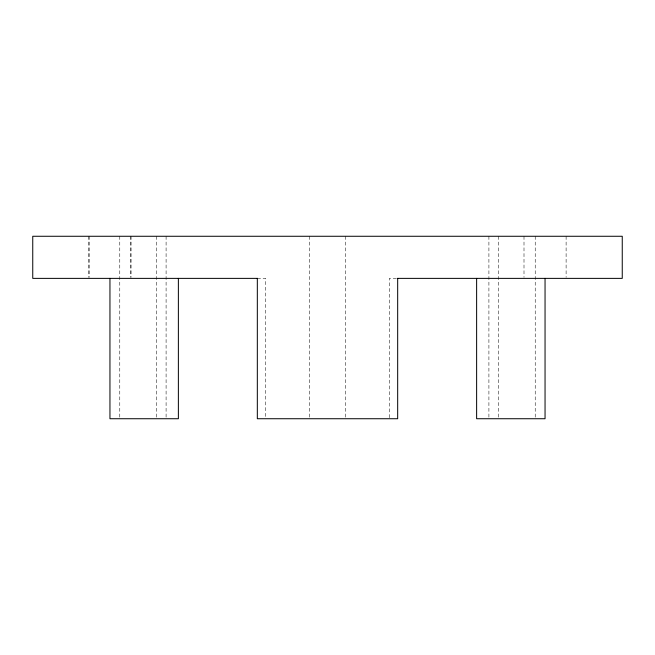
<?xml version="1.0" encoding="UTF-8"?>
<svg xmlns="http://www.w3.org/2000/svg" width="655" height="655" viewBox="0 0 655 655"><rect width="100%" height="100%" fill="white"/><g stroke="black" fill="none" stroke-linecap="round" stroke-linejoin="round"><path stroke-width="0.49" stroke-dasharray="3.27 2.46" d="M257.325 278.375L265.733 278.375L265.733 418.733M396.431 278.375L389.267 278.375L389.267 418.733M566.108 236.267L566.108 277.376M535.225 236.267L535.225 417.71M524 236.267L524 277.376M498.733 236.267L498.733 417.71M488.908 236.267L488.908 417.71M345.75 236.267L345.75 417.71M309.25 236.267L309.25 417.71M166.092 236.267L166.092 417.71M156.267 236.267L156.267 417.71M131 236.267L131 277.376M130.828 236.267L130.828 277.376M119.775 236.267L119.775 417.71M89.064 236.267L89.064 277.376M88.892 236.267L88.892 277.376"/><path stroke-width="0.98" d="M257.546 278.375L32.75 278.375L32.75 236.267L622.25 236.267L622.25 278.375L397.454 278.375M545.05 278.375L545.05 418.733L476.627 418.733L476.627 278.375M397.675 278.375L397.675 418.733L257.325 418.733L257.325 278.375M178.373 278.375L178.373 418.733L109.95 418.733L109.95 278.375"/></g></svg>
